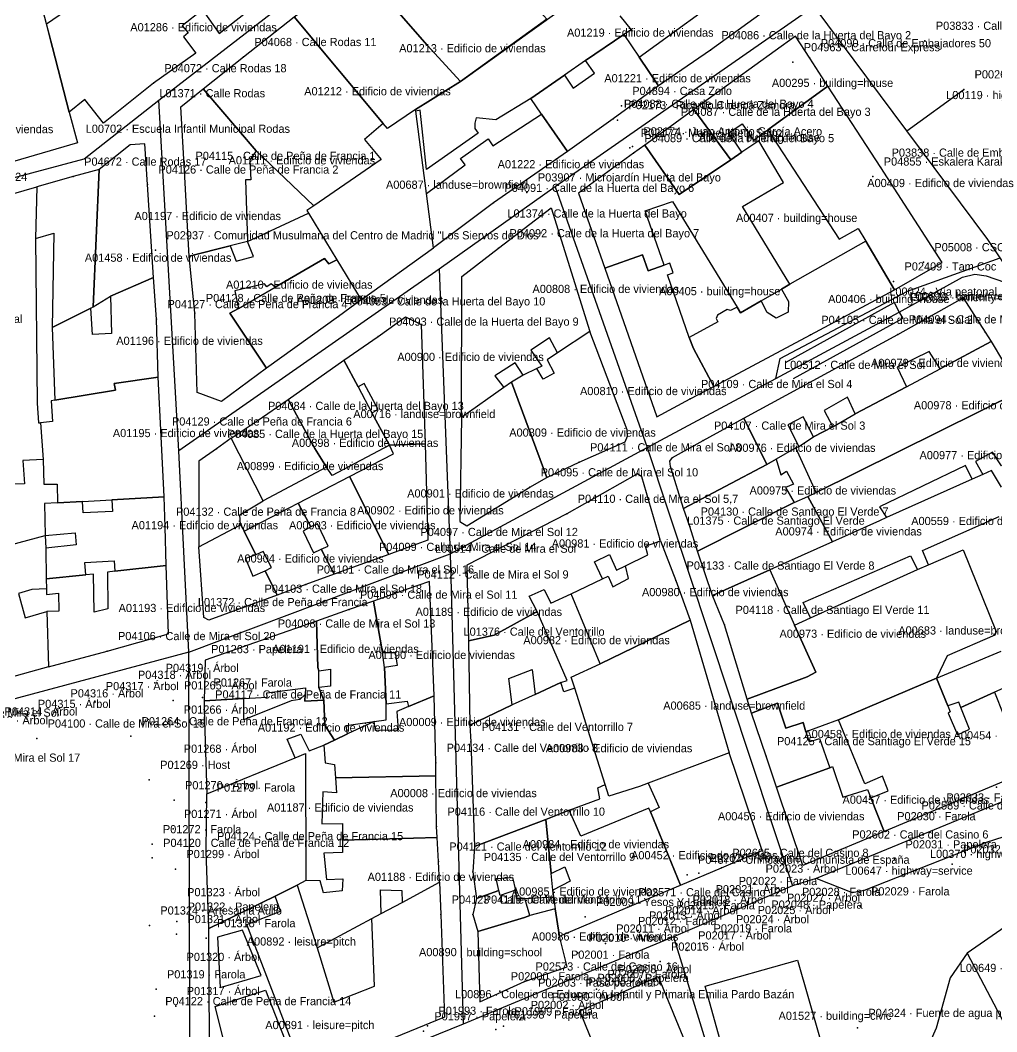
# Model space of a CAD drawing. Header units: metres. Extents: x 436207 to 441321, y 4465685 to 4475088.
# Drawn here: x 440060.1 to 440239.2, y 4473131.6 to 4473317.1 of the extents above; entities that cross this region are included whole.
import ezdxf

# ---------------------------------------------------------------- set-up
doc = ezdxf.new("R2010")
doc.units = ezdxf.units.M
for name, color, linetype, true_color in [('G_A_EDI', 7, 'CONTINUOUS', 0xa4a4a4), ('G_A_PAT', 7, 'CONTINUOUS', 0xa63603), ('G_A_VER', 7, 'CONTINUOUS', 0x4d745d), ('G_L_BAR', 7, 'CONTINUOUS', 0x333333), ('G_L_EQU', 7, 'CONTINUOUS', 0x8e5aa4), ('G_L_INF', 7, 'CONTINUOUS', 0x777777), ('G_L_VIA', 7, 'CONTINUOUS', 0x555555), ('G_P_ACC', 7, 'CONTINUOUS', 0xe68241), ('G_P_COM', 7, 'CONTINUOUS', 0xce3b37), ('G_P_EQU', 7, 'CONTINUOUS', 0x8e5aa4), ('G_P_MOB', 7, 'CONTINUOUS', 0x268c9e), ('G_P_PAT', 7, 'CONTINUOUS', 0xa63603), ('G_P_UMB', 7, 'CONTINUOUS', 0x9e6a39), ('G_P_VER', 7, 'CONTINUOUS', 0x4d745d), ('T_A_EDI', 7, 'CONTINUOUS', 0xa4a4a4), ('T_A_VER', 7, 'CONTINUOUS', 0x4d745d), ('T_L_BAR', 7, 'CONTINUOUS', 0x333333), ('T_L_EQU', 7, 'CONTINUOUS', 0x8e5aa4), ('T_L_INF', 7, 'CONTINUOUS', 0x777777), ('T_L_VIA', 7, 'CONTINUOUS', 0x555555), ('T_P_ACC', 7, 'CONTINUOUS', 0xe68241), ('T_P_COM', 7, 'CONTINUOUS', 0xce3b37), ('T_P_EQU', 7, 'CONTINUOUS', 0x8e5aa4), ('T_P_MOB', 7, 'CONTINUOUS', 0x268c9e), ('T_P_PAT', 7, 'CONTINUOUS', 0xa63603), ('T_P_UMB', 7, 'CONTINUOUS', 0x9e6a39), ('T_P_VER', 7, 'CONTINUOUS', 0x4d745d)]:
    doc.layers.add(name, color=color, linetype=linetype, true_color=true_color)

msp = doc.modelspace()

# ---------------------------------------------------------------- linework, layer by layer
at = {"layer": 'G_A_EDI'}
for points in [[(440122.23, 4473326.77), (440129.45, 4473332.52), (440137.56, 4473338.78), (440145.46, 4473329.91), (440154.45, 4473319.71), (440156.64, 4473317.24), (440140.78, 4473305.84), (440134.68, 4473312.5)], [(440096.55, 4473314.63), (440101.07, 4473318.19), (440102.58, 4473319.38), (440095.72, 4473327.31), (440093.61, 4473329.68), (440090.7, 4473333.29), (440085.71, 4473329.71), (440093.46, 4473318.93)], [(440069.06, 4473300.21), (440066, 4473312.05), (440064.88, 4473316.39), (440068.38, 4473318.79), (440068.78, 4473318.95), (440067.76, 4473320.95), (440071.09, 4473323.48), (440071.47, 4473323.05), (440076.86, 4473325.53), (440079.38, 4473322.35), (440084.37, 4473326.26), (440082.71, 4473328.13), (440085.71, 4473329.71), (440093.46, 4473318.93), (440089.75, 4473316.05), (440090.85, 4473314.74), (440090.03, 4473313.99), (440092.29, 4473310.99), (440084.49, 4473305.51), (440075.32, 4473298.17), (440071.89, 4473302.5)], [(440191.93, 4473329.35), (440198.6, 4473320.15), (440186.66, 4473311.56), (440177.12, 4473305.01), (440173.58, 4473310.25), (440191.61, 4473323.41), (440189.04, 4473327.18)], [(440110.28, 4473317.67), (440115.48, 4473321.55), (440122.23, 4473326.77), (440134.68, 4473312.5), (440140.78, 4473305.84), (440132.55, 4473300.68), (440127.39, 4473297.19), (440126.62, 4473298.1)], [(440093.62, 4473304.46), (440100.99, 4473310.31), (440110.28, 4473317.67), (440126.62, 4473298.1), (440123.22, 4473295.21), (440126.27, 4473291.51), (440113.9, 4473283), (440103.31, 4473293.13)], [(440177.12, 4473305.01), (440168.78, 4473298.99), (440160.43, 4473292.97), (440155.66, 4473299.81), (440153.71, 4473302.73), (440159.87, 4473306.97), (440161.48, 4473304.62), (440165.38, 4473307.32), (440163.76, 4473309.65), (440170.78, 4473314.41), (440173.58, 4473310.25)], [(440190.4, 4473291.48), (440192.43, 4473292.85), (440190.02, 4473296.43), (440192.47, 4473298.06), (440194.52, 4473295.08), (440197.18, 4473296.97), (440208.19, 4473304.97), (440204.88, 4473310.09), (440202.26, 4473314.14), (440183.61, 4473300.68)], [(440091.06, 4473273.82), (440090.96, 4473274.81), (440090.21, 4473289.44), (440089.54, 4473301.18), (440093.62, 4473304.46), (440103.31, 4473293.13), (440102.16, 4473291.38), (440102.36, 4473287.81), (440101.39, 4473287.79), (440101.77, 4473276.5), (440098.57, 4473275.66)], [(440220.42, 4473267.61), (440229.15, 4473272.61), (440217.87, 4473290.03), (440208.19, 4473304.97), (440197.18, 4473296.97), (440210.27, 4473276.9), (440213.72, 4473278.89), (440215.15, 4473276.57)], [(440183.61, 4473300.68), (440179.23, 4473297.52), (440174.6, 4473294.17), (440180.9, 4473285.08), (440190.4, 4473291.48)], [(440160.43, 4473292.97), (440146.87, 4473283.57), (440135.84, 4473275.31), (440134.55, 4473285.31), (440141.67, 4473290.51), (440140.79, 4473291.71), (440145.86, 4473295.32), (440146.75, 4473294.02), (440155.66, 4473299.81)], [(440073.46, 4473264.53), (440076.64, 4473266.44), (440084.51, 4473269.9), (440083.41, 4473286.93), (440082.92, 4473294.4), (440080.24, 4473294.2), (440074.54, 4473289.71)], [(440195.49, 4473294.91), (440192.43, 4473292.85), (440190.4, 4473291.48), (440180.9, 4473285.08), (440174.6, 4473294.17), (440172.54, 4473292.69), (440162.42, 4473285.37), (440167.25, 4473271.62), (440174.18, 4473274.04), (440175.2, 4473271.1), (440178.13, 4473272.15), (440174.69, 4473282.1), (440179.68, 4473283.84), (440191.53, 4473264.47), (440192.18, 4473263.41), (440195.93, 4473265.58), (440199.69, 4473267.77), (440201.23, 4473268.66), (440192.5, 4473282.89), (440200.02, 4473287.29)], [(440069.79, 4473288.38), (440063.12, 4473286.48), (440062.86, 4473277.01), (440066.23, 4473278.02), (440065.89, 4473260.69), (440073.04, 4473264.28), (440073.46, 4473264.53), (440074.54, 4473289.71)], [(440105.23, 4473253.24), (440096.95, 4473247.18), (440092.52, 4473248.78), (440092.11, 4473263.37), (440091.06, 4473273.82), (440098.57, 4473275.66), (440099.67, 4473272.88), (440102.84, 4473273.74), (440101.77, 4473276.5), (440112.94, 4473281.65), (440118.12, 4473273.11), (440116.63, 4473272.42), (440115.85, 4473273.34), (440106.83, 4473268.11), (440106.07, 4473268.73), (440105.27, 4473268.15), (440104.84, 4473268.74), (440099.42, 4473267.45), (440100.07, 4473264.21), (440098.51, 4473263.32)], [(440140.98, 4473244.22), (440141.07, 4473270.07), (440147.79, 4473275.25), (440157.45, 4473282.63), (440164.55, 4473260.01), (440158.6, 4473256.1), (440157.15, 4473258.83), (440153.73, 4473256.59), (440155.73, 4473253.65), (440154.81, 4473253.23), (440152.31, 4473251.95), (440150.85, 4473254.23), (440147.08, 4473251.88), (440148.77, 4473249.72)], [(440187.25, 4473249.93), (440204.98, 4473259.37), (440220.42, 4473267.61), (440215.15, 4473276.57), (440201.23, 4473268.66), (440199.69, 4473267.77), (440200.94, 4473265.46), (440200.93, 4473263.52), (440198.67, 4473262.4), (440197.07, 4473263.44), (440195.93, 4473265.58), (440192.18, 4473263.41), (440191.53, 4473264.47), (440190.32, 4473263.82), (440189.72, 4473264), (440187.93, 4473262.99), (440187.69, 4473262.37), (440188.03, 4473261.77), (440182.74, 4473258.88), (440183.52, 4473256.89)], [(440182.74, 4473258.88), (440178.77, 4473270.37), (440179.83, 4473270.76), (440179.19, 4473272.53), (440178.13, 4473272.15), (440175.2, 4473271.1), (440174.18, 4473274.04), (440167.25, 4473271.62), (440176.8, 4473244.37), (440182.91, 4473247.61), (440187.25, 4473249.93), (440183.52, 4473256.89)], [(440122.56, 4473265.78), (440118.45, 4473262.76), (440105.23, 4473253.24), (440098.51, 4473263.32), (440100.07, 4473264.21), (440106.83, 4473268.11), (440115.85, 4473273.34), (440116.63, 4473272.42), (440118.12, 4473273.11)], [(440085.35, 4473251.63), (440085.08, 4473262.26), (440084.51, 4473269.9), (440076.64, 4473266.44), (440076.8, 4473259.64), (440073.34, 4473259.43), (440073.04, 4473264.28), (440065.89, 4473260.69), (440066.43, 4473247.37), (440077.55, 4473249.21), (440077.28, 4473250.43)], [(440192.77, 4473244.1), (440221.04, 4473259.46), (440233.01, 4473266.17), (440237, 4473259.86), (440238.15, 4473258.15), (440228.8, 4473253.14), (440226.77, 4473256.29), (440220.87, 4473253.47), (440222.61, 4473249.83), (440213.19, 4473244.89), (440211.8, 4473247.95), (440207.53, 4473245.49), (440209.12, 4473242.53), (440205.55, 4473240.68), (440203.67, 4473244.37), (440200.84, 4473242.87), (440202.87, 4473238.91), (440202.32, 4473238.64), (440198.71, 4473236.58), (440197, 4473235.59)], [(440119.4, 4473254.74), (440125.69, 4473259.05), (440130.75, 4473262.66), (440133.6, 4473261.24), (440134.31, 4473239.42), (440127.76, 4473239.12), (440124.56, 4473245.09), (440125.69, 4473245.68), (440123.15, 4473250.43), (440122.02, 4473249.83)], [(440156.62, 4473233.2), (440162.57, 4473236), (440170.99, 4473239.78), (440171.46, 4473240.8), (440171.35, 4473241.93), (440164.55, 4473260.01), (440158.6, 4473256.1), (440156.68, 4473254.8), (440158, 4473252.36), (440155.95, 4473251.25), (440154.81, 4473253.23), (440152.31, 4473251.95), (440150.14, 4473250.72)], [(440206.04, 4473230.47), (440202.32, 4473238.64), (440202.87, 4473238.91), (440205.55, 4473240.68), (440209.12, 4473242.53), (440213.19, 4473244.89), (440222.61, 4473249.83), (440228.8, 4473253.14), (440238.15, 4473258.15), (440240.39, 4473254.39), (440243.64, 4473249.1)], [(440063.81, 4473243.22), (440064.24, 4473236.51), (440064.41, 4473231.97), (440066.81, 4473232.01), (440066.91, 4473228.58), (440071.48, 4473228.83), (440076.85, 4473229.13), (440086.47, 4473229.68), (440085.89, 4473240.74), (440085.35, 4473251.63), (440077.28, 4473250.43), (440077.55, 4473249.21), (440066.43, 4473247.37), (440065.74, 4473247.26), (440065.96, 4473243.5)], [(440140.98, 4473244.22), (440140.71, 4473225.18), (440141.96, 4473224.37), (440153.51, 4473231.42), (440156.62, 4473233.2), (440150.14, 4473250.72), (440148.77, 4473249.72)], [(440204.5, 4473229.75), (440206.04, 4473230.47), (440243.64, 4473249.1), (440247.16, 4473243.55), (440249.6, 4473239.54), (440240.04, 4473235.37), (440238.39, 4473237.85), (440235.24, 4473236.17), (440236.59, 4473233.78), (440234.67, 4473232.91), (440233.4, 4473235.41), (440217.66, 4473227.85), (440218.94, 4473225.88), (440217.62, 4473225.29), (440209.03, 4473221.44)], [(440116.25, 4473235.14), (440104.62, 4473228.92), (440098.76, 4473240.41), (440103.51, 4473243.6), (440109.23, 4473247.5), (440114.07, 4473238.53)], [(440181.71, 4473227.56), (440179.35, 4473235.23), (440179.22, 4473236.24), (440179.67, 4473236.88), (440185.29, 4473239.98), (440192.77, 4473244.1), (440197, 4473235.59)], [(440098.76, 4473240.41), (440096.08, 4473238.46), (440092.79, 4473236.22), (440092.83, 4473220.49), (440100.44, 4473224.57), (440100.34, 4473226.39), (440104.62, 4473228.92)], [(440134.31, 4473239.42), (440134.81, 4473221.7), (440131.46, 4473220.48), (440127.64, 4473219.09), (440120.47, 4473233.39), (440128.52, 4473237.53), (440127.76, 4473239.12)], [(440184.25, 4473219.74), (440182.85, 4473224.22), (440181.71, 4473227.56), (440197, 4473235.59), (440198.71, 4473236.58), (440199.53, 4473233.73), (440200.59, 4473234.36), (440201.87, 4473232.01), (440200.43, 4473231.38), (440201.97, 4473228.62)], [(440127.64, 4473219.09), (440123.85, 4473217.75), (440117.64, 4473215.52), (440115.27, 4473220.07), (440116.52, 4473220.65), (440114.6, 4473224.74), (440113.35, 4473224.16), (440111.02, 4473228.52), (440120.47, 4473233.39)], [(440177.49, 4473221.6), (440174.05, 4473233.31), (440173.26, 4473233.88), (440160.31, 4473226.57), (440141.95, 4473217.14), (440142.29, 4473203.3), (440146.96, 4473204.29), (440154.85, 4473208.64), (440153.39, 4473211.48), (440156.13, 4473212.7), (440157.4, 4473210.19), (440161.13, 4473211.88), (440166.82, 4473214.61), (440165.39, 4473217.74), (440168.13, 4473219.08), (440169.43, 4473216.22), (440171.08, 4473217.01), (440175.19, 4473219.02), (440174.75, 4473220.6)], [(440086.83, 4473217.1), (440086.63, 4473224.2), (440086.47, 4473229.68), (440076.85, 4473229.13), (440076.97, 4473227.01), (440071.6, 4473226.71), (440071.48, 4473228.83), (440066.91, 4473228.58), (440064.51, 4473228.43), (440064.64, 4473222.56), (440070.16, 4473223.08), (440070.33, 4473220.9), (440064.75, 4473220.28), (440064.84, 4473214.63), (440072.09, 4473215.38), (440071.93, 4473217.62), (440077.29, 4473217.94), (440077.44, 4473216.03)], [(440187.03, 4473211.58), (440184.25, 4473219.74), (440201.97, 4473228.62), (440204.5, 4473229.75), (440209.03, 4473221.44), (440197.54, 4473216.29)], [(440117.64, 4473215.52), (440112.42, 4473213.6), (440107.21, 4473211.67), (440104.96, 4473216.13), (440106.14, 4473216.7), (440104.64, 4473219.64), (440103.3, 4473219.04), (440101.15, 4473223.39), (440111.02, 4473228.52), (440113.35, 4473224.16), (440111.97, 4473223.36), (440113.82, 4473219.39), (440115.27, 4473220.07)], [(440107.21, 4473211.67), (440102.87, 4473210.08), (440094.68, 4473207.05), (440093.76, 4473207.56), (440092.83, 4473220.49), (440100.44, 4473224.57), (440101.15, 4473223.39), (440103.3, 4473219.04), (440101.36, 4473218.39), (440102.73, 4473215.12), (440104.96, 4473216.13)], [(440064.64, 4473222.56), (440064.75, 4473220.28), (440064.84, 4473214.63), (440064.88, 4473212.79), (440062.22, 4473212.69), (440059.74, 4473211.95), (440060.99, 4473207.49), (440064.95, 4473208.64), (440065.25, 4473198.52), (440034.89, 4473190.06), (440032.17, 4473199.36), (439999.59, 4473197.81), (439998.52, 4473209.92), (440031.95, 4473211.56), (440032.45, 4473206.15), (440039.37, 4473208.08), (440038.44, 4473211.88), (440044.19, 4473212.17), (440046.22, 4473212.33), (440045.77, 4473217.49)], [(440166.4, 4473199.08), (440161.13, 4473211.88), (440166.82, 4473214.61), (440167.87, 4473215.11), (440168.77, 4473213.18), (440171.63, 4473214.73), (440171.08, 4473217.01), (440175.19, 4473219.02), (440174.75, 4473220.6), (440177.49, 4473221.6), (440180.27, 4473214.33), (440182.95, 4473207.05)], [(440065.25, 4473198.52), (440076, 4473201.4), (440087.28, 4473204.55), (440086.83, 4473217.1), (440077.44, 4473216.03), (440076.06, 4473215.89), (440076.12, 4473209.17), (440073.63, 4473208.55), (440073.52, 4473215.51), (440072.09, 4473215.38), (440064.84, 4473214.63), (440064.88, 4473212.79), (440064.9, 4473211.75), (440067.06, 4473212.03), (440067.14, 4473208.72), (440064.95, 4473208.64)], [(440193.4, 4473192.56), (440189.25, 4473206.2), (440187.03, 4473211.58), (440197.54, 4473216.29), (440202.08, 4473206.15), (440205.99, 4473197.5), (440204.4, 4473196.7)], [(440135.96, 4473193.21), (440135.11, 4473214.18), (440130.87, 4473212.7), (440124.85, 4473210.57), (440126.5, 4473201.13), (440128.85, 4473201.11), (440129.22, 4473198.77), (440126.86, 4473198.4), (440127.2, 4473191.74), (440131, 4473192.24), (440131.24, 4473191.22)], [(440124.85, 4473210.57), (440120.37, 4473208.99), (440114.38, 4473206.89), (440114.64, 4473198.37), (440114.8, 4473197.8), (440116.95, 4473198.06), (440116.94, 4473194.95), (440114.83, 4473194.74), (440115.72, 4473192.37), (440115.93, 4473187.8), (440117.72, 4473185.08), (440120.1, 4473186.21), (440119.85, 4473187.77), (440124.95, 4473188.51), (440127.18, 4473188.76), (440127.2, 4473191.74), (440126.86, 4473198.4), (440126.5, 4473201.13)], [(440142.29, 4473203.3), (440142.51, 4473187.84), (440150.31, 4473191.52), (440149.7, 4473196.34), (440153.96, 4473197.99), (440154.51, 4473193.44), (440159.23, 4473195.65), (440160.35, 4473195.99), (440154.85, 4473208.64), (440146.96, 4473204.29)], [(440114.38, 4473206.89), (440105.31, 4473203.7), (440093.97, 4473199.7), (440093.82, 4473192.29), (440101.1, 4473192.69), (440105.34, 4473192.92), (440105.26, 4473193.71), (440112.39, 4473194.68), (440112.32, 4473193.43), (440112.25, 4473192.24), (440115.72, 4473192.37), (440114.83, 4473194.74), (440114.8, 4473197.8), (440114.64, 4473198.37)], [(440216.04, 4473174.47), (440219.23, 4473175.75), (440218.19, 4473178.44), (440214.94, 4473177.08), (440210.15, 4473188.82), (440228.12, 4473196.4), (440230.21, 4473191.33), (440230.61, 4473190.28), (440230.22, 4473189.99), (440231.98, 4473186.07), (440234.13, 4473187.05), (440232.58, 4473191.08), (440238.75, 4473193.88), (440240.42, 4473189.71), (440242.96, 4473190.78), (440244.84, 4473186.18), (440247.21, 4473180.34), (440223.36, 4473170.35), (440218.52, 4473168.33)], [(440142.51, 4473187.84), (440142.68, 4473184.74), (440143.39, 4473165.57), (440156.45, 4473170.51), (440160.75, 4473172.25), (440166.39, 4473174.33), (440166.01, 4473176.35), (440167.31, 4473176.96), (440161.76, 4473194.59), (440159.75, 4473193.95), (440159.23, 4473195.65), (440154.51, 4473193.44), (440150.31, 4473191.52)], [(440093.82, 4473192.29), (440093.82, 4473190.7), (440094.26, 4473175.21), (440110.47, 4473181.85), (440108.99, 4473185.24), (440111.5, 4473186.19), (440113.07, 4473183.11), (440115.77, 4473184.15), (440117.72, 4473185.08), (440115.93, 4473187.8), (440115.72, 4473192.37), (440112.25, 4473192.24), (440112.32, 4473193.43), (440111.37, 4473192.53), (440109.73, 4473192.29), (440101.06, 4473188.76), (440101.1, 4473192.69)], [(440136.3, 4473178.54), (440136.27, 4473180.92), (440135.96, 4473193.21), (440131.24, 4473191.22), (440129.15, 4473190.3), (440129.39, 4473186.91), (440125.2, 4473186.82), (440124.95, 4473188.51), (440120.1, 4473186.21), (440117.72, 4473185.08), (440115.77, 4473184.15), (440116.01, 4473180.9), (440117.7, 4473180.63), (440117.87, 4473178.15)], [(440198.76, 4473176.45), (440196.85, 4473182.13), (440194.2, 4473190.02), (440198.97, 4473191.84), (440200.47, 4473187.25), (440203.62, 4473188.31), (440204.17, 4473186.59), (440204.75, 4473184.74), (440206.64, 4473185.39), (440208.53, 4473180.01)], [(440094.67, 4473150.52), (440094.17, 4473164.72), (440094.26, 4473175.21), (440110.47, 4473181.85), (440112.36, 4473182.63), (440112.43, 4473159.31), (440110.83, 4473158.46), (440106.81, 4473156.48)], [(440181.15, 4473158.46), (440188.66, 4473161.66), (440196.13, 4473164.81), (440190.09, 4473182.71), (440175.2, 4473177.19), (440177.24, 4473172.7), (440175.66, 4473171.92)], [(440208.53, 4473180.01), (440209.03, 4473180.23), (440210.95, 4473174.64), (440215.45, 4473176.04), (440216.04, 4473174.47), (440218.52, 4473168.33), (440210.65, 4473165.03), (440203.61, 4473162.07), (440198.76, 4473176.45)], [(440136.53, 4473167.19), (440136.42, 4473169.21), (440136.3, 4473178.54), (440117.87, 4473178.15), (440118.05, 4473175.41), (440115.57, 4473175.56), (440115.39, 4473169.7), (440119.19, 4473169.81), (440119.16, 4473166.7)], [(440175.66, 4473171.92), (440175.36, 4473172.6), (440162.88, 4473167.47), (440160.75, 4473172.25), (440156.45, 4473170.51), (440157.42, 4473160.61), (440159.92, 4473161.83), (440160.94, 4473159.21), (440157.73, 4473157.54), (440157.88, 4473156.31), (440158.15, 4473154.14), (440158.91, 4473149.45), (440158.97, 4473149.11), (440171.47, 4473154.43), (440181.15, 4473158.46)], [(440143.39, 4473165.57), (440143.08, 4473160.9), (440143.75, 4473156.03), (440147.83, 4473157.52), (440147.36, 4473159.69), (440150.34, 4473159.9), (440150.9, 4473157.55), (440151.1, 4473156.06), (440152.62, 4473156.06), (440157.88, 4473156.31), (440157.73, 4473157.54), (440157.42, 4473160.61), (440156.45, 4473170.51)], [(440119.16, 4473166.7), (440119.14, 4473164.47), (440115.75, 4473164.36), (440116.23, 4473159.54), (440119.23, 4473159.65), (440119.09, 4473157.44), (440115.69, 4473157.07), (440115.05, 4473159.29), (440112.43, 4473159.31), (440110.83, 4473158.46), (440114.54, 4473146.97), (440124.52, 4473152.34), (440126.27, 4473153.28), (440126.15, 4473157.64), (440130.07, 4473157.48), (440130.08, 4473155.32), (440136.98, 4473159.03), (440136.75, 4473162.81), (440136.53, 4473167.19)], [(440101.6, 4473151.28), (440107.78, 4473153.69), (440106.81, 4473156.48), (440110.83, 4473158.46), (440114.54, 4473146.97), (440117.56, 4473137.01), (440125.01, 4473139.94), (440124.52, 4473152.34), (440126.27, 4473153.28), (440130.08, 4473155.32), (440136.98, 4473159.03), (440137.19, 4473153.1), (440137.85, 4473134.25), (440112.18, 4473123.75)], [(440143.75, 4473156.03), (440143.08, 4473153.1), (440143.97, 4473149.96), (440152.57, 4473152.56), (440153.5, 4473152.92), (440152.62, 4473156.06), (440151.1, 4473156.06), (440150.9, 4473157.55), (440148.08, 4473156.58), (440147.83, 4473157.52)], [(440143.97, 4473149.96), (440144.37, 4473137.08), (440152.57, 4473140.82), (440160.36, 4473143.52), (440158.97, 4473149.11), (440158.91, 4473149.45), (440158.15, 4473154.14), (440153.5, 4473152.92), (440152.57, 4473152.56)], [(440185.66, 4473139.95), (440202.64, 4473144.74), (440208.67, 4473123.64), (440191.57, 4473118.79)], [(440177.07, 4473141.75), (440187.64, 4473116), (440173.15, 4473109.67), (440162.72, 4473135.42)]]:
    msp.add_lwpolyline(points, close=True, dxfattribs=at)
for points in [[(440170.02, 4473317.84), (440172.12, 4473315.31), (440170.78, 4473314.41), (440163.76, 4473309.65), (440159.87, 4473306.97), (440153.71, 4473302.73), (440147.28, 4473298.82), (440143.65, 4473299.13), (440143.45, 4473298.17), (440143.44, 4473297.19), (440144.02, 4473296.33), (440134.59, 4473289.67), (440133.44, 4473300.59), (440132.59, 4473300.4), (440132.55, 4473300.68), (440140.78, 4473305.84), (440163.44, 4473322.1)], [(440240.04, 4473231.42), (440238.18, 4473234.48), (440236.59, 4473233.78), (440234.67, 4473232.91), (440218.94, 4473225.88), (440217.62, 4473225.29), (440209.03, 4473221.44), (440197.54, 4473216.29), (440202.08, 4473206.15), (440204.97, 4473207.5), (440203.66, 4473210.29), (440223.31, 4473218.88), (440224.6, 4473216.33), (440226.65, 4473217.23), (440225.55, 4473219.83), (440239.6, 4473226.08)], [(440240.81, 4473194.79), (440238.75, 4473193.88), (440232.58, 4473191.08), (440232.18, 4473192.05), (440230.21, 4473191.33), (440228.12, 4473196.4), (440239.97, 4473201.4)]]:
    msp.add_lwpolyline(points, dxfattribs=at)
at = {"layer": 'G_A_PAT'}
msp.add_lwpolyline([(440030.54, 4473277.11), (440063.12, 4473286.48), (440062.86, 4473277.01), (440063.18, 4473246.87), (440063.44, 4473243.24), (440063.81, 4473243.22), (440064.24, 4473236.51), (440060.52, 4473236.35), (440060.82, 4473232.06), (440045.56, 4473232.01)], dxfattribs=at)
at = {"layer": 'G_A_VER'}
for points in [[(440127.39, 4473297.19), (440126.62, 4473298.1), (440123.22, 4473295.21), (440126.27, 4473291.51), (440113.9, 4473283), (440112.65, 4473282.14), (440112.94, 4473281.65), (440118.12, 4473273.11), (440122.56, 4473265.78), (440135.84, 4473275.31), (440134.55, 4473285.31), (440132.59, 4473300.4), (440132.55, 4473300.68)], [(440119.4, 4473254.74), (440122.02, 4473249.83), (440124.56, 4473245.09), (440127.76, 4473239.12), (440117.26, 4473233.58), (440116.25, 4473235.14), (440114.07, 4473238.53), (440109.23, 4473247.5)], [(440202.08, 4473206.15), (440204.97, 4473207.5), (440224.6, 4473216.33), (440226.65, 4473217.23), (440232.97, 4473219.95), (440239.05, 4473204.98), (440238.81, 4473204.32), (440230.05, 4473200.54), (440228.12, 4473196.4), (440210.15, 4473188.82), (440204.17, 4473186.59), (440203.62, 4473188.31), (440200.47, 4473187.25), (440198.97, 4473191.84), (440194.2, 4473190.02), (440193.4, 4473192.56), (440204.4, 4473196.7), (440205.99, 4473197.5)], [(440190.09, 4473182.71), (440175.2, 4473177.19), (440173.66, 4473176.59), (440167.98, 4473174.82), (440167.31, 4473176.96), (440161.76, 4473194.59), (440161.13, 4473196.59), (440166.4, 4473199.08), (440182.95, 4473207.05)], [(440096.7, 4473139.71), (440104.23, 4473141.9), (440100.84, 4473150.23), (440096.25, 4473148.92)], [(440100, 4473119.72), (440095.84, 4473136.21), (440105.03, 4473139.2), (440111.06, 4473123.97)]]:
    msp.add_lwpolyline(points, close=True, dxfattribs=at)
at = {"layer": 'G_L_BAR'}
msp.add_lwpolyline([(440200.41, 4473254.33), (440220.31, 4473265.28), (440221.28, 4473263.53), (440221.9, 4473262.39), (440201.79, 4473251.33)], dxfattribs=at)
at = {"layer": 'G_L_EQU'}
for points in [[(440041.05, 4473314.4), (440048.47, 4473317.43), (440057.35, 4473321.44), (440059.69, 4473322.83), (440062.72, 4473324.42), (440066, 4473312.05), (440069.06, 4473300.21), (440070.57, 4473294.56), (440057.63, 4473290.78), (440057.58, 4473291.51), (440043.62, 4473287.44), (440041.57, 4473308.41), (440041.05, 4473314.4)], [(440094.67, 4473150.52), (440106.81, 4473156.48), (440110.83, 4473158.46), (440114.54, 4473146.97), (440124.52, 4473152.34), (440126.27, 4473153.28), (440130.08, 4473155.32), (440136.98, 4473159.03), (440137.19, 4473153.1), (440137.85, 4473134.25), (440112.18, 4473123.75), (440098.22, 4473118.05), (440094.81, 4473119.82), (440094.67, 4473150.52)]]:
    msp.add_lwpolyline(points, dxfattribs=at)
at = {"layer": 'G_L_INF'}
for points in [[(440280.58, 4473194.18), (440265.93, 4473228.45), (440259.67, 4473240.22), (440246.89, 4473262.7), (440239.79, 4473273.46), (440237.54, 4473276.86), (440222.69, 4473296.77), (440205.69, 4473319.59), (440194.74, 4473333.17), (440189.23, 4473339.96), (440162.85, 4473371.9), (440151.87, 4473386.44), (440138.05, 4473404.85), (440131.14, 4473413.93), (440122.66, 4473426.04), (440093.78, 4473465.69), (440088.8, 4473473.04), (440081.66, 4473484.53), (440075.77, 4473495.28), (440072.45, 4473502.49), (440061.4, 4473520.48), (440043.37, 4473547.41)], [(439981.22, 4473278.95), (440029.92, 4473280.45), (440071.79, 4473291.66), (440085.49, 4473302.42), (440142.63, 4473346.57), (440162.85, 4473371.9)], [(440205.69, 4473319.59), (440158.17, 4473286.5), (440136.87, 4473271.43), (440089.18, 4473238.1)], [(440091.2, 4473112.72), (440090.96, 4473201.18), (440089.18, 4473238.1), (440085.49, 4473302.42)], [(440158.17, 4473286.5), (440175.03, 4473238.71), (440201.7, 4473158.33)], [(440136.87, 4473271.43), (440138.89, 4473219.2), (440141.29, 4473132.98)], [(440175.03, 4473238.71), (440198.65, 4473251.38), (440221.28, 4473263.53)], [(440090.96, 4473201.18), (440138.89, 4473219.2), (440175.03, 4473238.71)], [(440090.96, 4473201.18), (439996.31, 4473175.85), (439987.72, 4473173.55)], [(440282.03, 4473191.03), (440276.82, 4473188.89), (440273.37, 4473187.46), (440206.05, 4473159.72)]]:
    msp.add_lwpolyline(points, dxfattribs=at)
at = {"layer": 'G_L_VIA'}
for points in [[(440222.69, 4473296.77), (440233.09, 4473304.38)], [(440198.65, 4473251.38), (440199.44, 4473255.03), (440222.78, 4473267.38), (440239.79, 4473273.46)], [(440221.28, 4473263.53), (440232.89, 4473269.96), (440235.16, 4473270.51), (440237.2, 4473270.2), (440245.88, 4473267.17), (440250.59, 4473267.02), (440255.32, 4473267.92)], [(440251.67, 4473172.06), (440245.11, 4473169.65), (440245.21, 4473166.98), (440250.23, 4473155.59), (440249.75, 4473153.19), (440247.13, 4473154.67), (440242.23, 4473166.06), (440240.46, 4473167.37), (440237.01, 4473166.21)], [(440237.01, 4473166.21), (440214.86, 4473157.52), (440212.71, 4473157.05)], [(440274.3, 4473164.41), (440269.49, 4473158.55), (440253.28, 4473153.72), (440240.69, 4473150.82), (440233.7, 4473146.03), (440230.64, 4473141.49), (440228.07, 4473132.27), (440225.46, 4473126.44), (440220.96, 4473123.22), (440206.24, 4473118.95), (440192.53, 4473115.24), (440190.27, 4473115.2)], [(440206.05, 4473159.72), (440201.7, 4473158.33), (440179.88, 4473148.99), (440153.05, 4473137.86), (440141.29, 4473132.98), (440091.2, 4473112.72), (440089.27, 4473111.86), (440012.51, 4473077.84), (439998.5, 4473071.62)], [(440212.71, 4473157.05), (440206.05, 4473159.72)], [(440179.88, 4473148.99), (440190.27, 4473115.2), (440181.94, 4473111.29), (440175.7, 4473108.36), (440160.08, 4473102.61), (440132.48, 4473106.35), (440112.83, 4473100.62), (440091.61, 4473094.44), (440105.49, 4473076.7), (440124.43, 4473069.89), (440148.05, 4473051.38), (440163.7, 4473080.09), (440172.78, 4473082.98), (440195.72, 4473085.49), (440207.1, 4473091.51), (440215.78, 4473096.1), (440220.3, 4473097.41), (440240.05, 4473110.04), (440248.31, 4473118.28), (440254.26, 4473124.22), (440262.77, 4473130.38), (440274.18, 4473132.25), (440287.11, 4473137.72)], [(440233.7, 4473146.03), (440248.31, 4473118.28)]]:
    msp.add_lwpolyline(points, dxfattribs=at)
at = {"layer": 'G_P_ACC'}
for p in [(440093.51, 4473192.89), (440239.11, 4473176.42), (440094.1, 4473173.63), (440227.91, 4473171.81), (440218.9, 4473168.37), (440084.23, 4473165.99), (440230.98, 4473162.3), (440189.83, 4473156.49), (440201.43, 4473154.5), (440214.11, 4473154.6), (440178.42, 4473152.04), (440094.15, 4473148.77), (440171.37, 4473149.16), (440185.22, 4473147.81), (440159.07, 4473142.99), (440084.97, 4473139.39), (440148.04, 4473139.02), (440165.75, 4473139.44), (440153.05, 4473137.86), (440134.77, 4473132.71), (440148.72, 4473132.61)]:
    msp.add_point(p, dxfattribs=at)
at = {"layer": 'G_P_COM'}
for p in [(440201.77, 4473309.36), (440216.44, 4473288.4), (440080.32, 4473185.78), (440083.73, 4473177.79), (440182.37, 4473160.4), (440163.67, 4473152.65), (440083.76, 4473151.09)]:
    msp.add_point(p, dxfattribs=at)
at = {"layer": 'G_P_EQU'}
for p in [(440233.09, 4473304.38), (440170.31, 4473301.34), (440084.88, 4473274.87), (440225.72, 4473272.69), (440220.24, 4473269.17), (440221.28, 4473263.53), (440237.01, 4473166.21), (440184.53, 4473160.7)]:
    msp.add_point(p, dxfattribs=at)
at = {"layer": 'G_P_MOB'}
for p in [(440093.08, 4473199.01), (440220.43, 4473163.22), (440088.76, 4473151.8), (440195.82, 4473152.17), (440163.93, 4473138.73), (440134.02, 4473131.69), (440147.29, 4473132.03), (440213.61, 4473132.31)]:
    msp.add_point(p, dxfattribs=at)
at = {"layer": 'G_P_PAT'}
for p in [(440169.6, 4473298.74), (440171.87, 4473293.66), (440172.35, 4473293.93)]:
    msp.add_point(p, dxfattribs=at)
at = {"layer": 'G_P_UMB'}
for p in [(440225.99, 4473313.29), (440186.66, 4473311.56), (440100.99, 4473310.31), (440204.88, 4473310.09), (440084.49, 4473305.51), (440168.78, 4473298.99), (440179.23, 4473297.52), (440172.54, 4473292.69), (440090.21, 4473289.44), (440217.87, 4473290.03), (440069.79, 4473288.38), (440083.41, 4473286.93), (440146.87, 4473283.57), (440147.79, 4473275.25), (440092.11, 4473263.37), (440085.08, 4473262.26), (440118.45, 4473262.76), (440204.98, 4473259.37), (440221.04, 4473259.46), (440237, 4473259.86), (440125.69, 4473259.05), (440182.91, 4473247.61), (440103.51, 4473243.6), (440085.89, 4473240.74), (440185.29, 4473239.98), (440096.08, 4473238.46), (440162.57, 4473236), (440153.51, 4473231.42), (440160.31, 4473226.57), (440086.63, 4473224.2), (440182.85, 4473224.22), (440131.46, 4473220.48), (440123.85, 4473217.75), (440112.42, 4473213.6), (440180.27, 4473214.33), (440130.87, 4473212.7), (440102.87, 4473210.08), (440120.37, 4473208.99), (440189.25, 4473206.2), (440105.31, 4473203.7), (440076, 4473201.4), (440093.82, 4473190.7), (440063.09, 4473185.37), (440142.68, 4473184.74), (440196.85, 4473182.13), (440136.27, 4473180.92), (440223.36, 4473170.35), (440136.42, 4473169.21), (440094.17, 4473164.72), (440210.65, 4473165.03), (440084.28, 4473163.49), (440136.75, 4473162.81), (440143.08, 4473160.9), (440188.66, 4473161.66), (440171.47, 4473154.43), (440137.19, 4473153.1), (440143.08, 4473153.1), (440152.57, 4473140.82), (440084.66, 4473134.47)]:
    msp.add_point(p, dxfattribs=at)
at = {"layer": 'G_P_VER'}
for p in [(440153, 4473285.49), (440079.65, 4473194.3), (440084.74, 4473195.56), (440067.29, 4473190.9), (440073.76, 4473192.23), (440088.1, 4473192.36), (440061.3, 4473188.97), (440088.07, 4473187.92), (440088.06, 4473180.75), (440088.29, 4473174.05), (440088.09, 4473168.79), (440088.54, 4473161.44), (440194.76, 4473158.77), (440088.67, 4473154.45), (440185.6, 4473154.99), (440198.68, 4473153.43), (440181.37, 4473153.09), (440173.39, 4473150.17), (440176.3, 4473151.12), (440193.31, 4473151.18), (440088.73, 4473149.52), (440189.33, 4473149.49), (440162.3, 4473146.1), (440167.37, 4473147.78), (440182.4, 4473146.52), (440177.42, 4473144.47), (440088.57, 4473142.58), (440167.79, 4473140.34), (440162.3, 4473138.07), (440088.61, 4473136.32), (440155.52, 4473135.28), (440151.68, 4473133.77)]:
    msp.add_point(p, dxfattribs=at)

# ---------------------------------------------------------------- texts
at = {"layer": 'T_A_EDI'}
for s, p in [('A01286 · Edificio de viviendas', (440080.25, 4473315.02)), ('A01219 · Edificio de viviendas', (440160.34, 4473314.03)), ('A01213 · Edificio de viviendas', (440129.56, 4473311.17)), ('A01221 · Edificio de viviendas', (440167.18, 4473305.67)), ('A00295 · building=house', (440197.91, 4473304.82)), ('A01212 · Edificio de viviendas', (440112.15, 4473303.28)), ('A01205 · Edificio de viviendas', (440039.26, 4473296.34)), ('A00408 · building=house', (440184.47, 4473294.82)), ('A01211 · Edificio de viviendas', (440098.28, 4473290.62)), ('A01222 · Edificio de viviendas', (440147.62, 4473289.91)), ('A00409 · Edificio de viviendas', (440215.41, 4473286.46)), ('A01197 · Edificio de viviendas', (440081.01, 4473280.41)), ('A00407 · building=house', (440191.34, 4473280.07)), ('A01458 · Edificio de viviendas', (440071.91, 4473272.77)), ('A01210 · Edificio de viviendas', (440097.8, 4473267.83)), ('A00808 · Edificio de viviendas', (440154.01, 4473267.04)), ('A01209 · Edificio de viviendas', (440110.77, 4473265.04)), ('A00405 · building=house', (440177.23, 4473266.63)), ('A00406 · building=house', (440208.23, 4473265.2)), ('A01196 · Edificio de viviendas', (440077.68, 4473257.53)), ('A00900 · Edificio de viviendas', (440129.22, 4473254.58)), ('A00979 · Edificio de viviendas', (440216.09, 4473253.48)), ('A00810 · Edificio de viviendas', (440162.73, 4473248.32)), ('A00978 · Edificio de viviendas', (440223.95, 4473245.71)), ('A01195 · Edificio de viviendas', (440077.05, 4473240.62)), ('A00809 · Edificio de viviendas', (440149.75, 4473240.71)), ('A00898 · Edificio de viviendas', (440109.87, 4473238.83)), ('A00976 · Edificio de viviendas', (440190.05, 4473237.92)), ('A00977 · Edificio de viviendas', (440224.99, 4473236.57)), ('A00899 · Edificio de viviendas', (440099.78, 4473234.57)), ('A00975 · Edificio de viviendas', (440193.82, 4473230.09)), ('A00901 · Edificio de viviendas', (440131.03, 4473229.55)), ('A00902 · Edificio de viviendas', (440121.85, 4473226.45)), ('A00559 · Edificio de viviendas', (440223.47, 4473224.5)), ('A01194 · Edificio de viviendas', (440080.48, 4473223.73)), ('A00903 · Edificio de viviendas', (440109.36, 4473223.71)), ('A00974 · Edificio de viviendas', (440198.54, 4473222.59)), ('A00981 · Edificio de viviendas', (440157.54, 4473220.38)), ('A00904 · Edificio de viviendas', (440099.85, 4473217.62)), ('A00980 · Edificio de viviendas', (440174.09, 4473211.46)), ('A01193 · Edificio de viviendas', (440078.11, 4473208.55)), ('A01189 · Edificio de viviendas', (440132.56, 4473207.85)), ('A00973 · Edificio de viviendas', (440199.31, 4473203.83)), ('A00982 · Edificio de viviendas', (440152.33, 4473202.65)), ('A01191 · Edificio de viviendas', (440106.29, 4473201.04)), ('A01190 · Edificio de viviendas', (440123.92, 4473199.93)), ('A00009 · Edificio de viviendas', (440129.53, 4473187.64)), ('A01192 · Edificio de viviendas', (440103.63, 4473186.62)), ('A00458 · Edificio de viviendas', (440203.87, 4473185.44)), ('A00454 · Edificio de viviendas', (440231.24, 4473185.2)), ('A00983 · Edificio de viviendas', (440156.45, 4473182.85)), ('A00008 · Edificio de viviendas', (440127.93, 4473174.61)), ('A00457 · Edificio de viviendas', (440210.87, 4473173.4)), ('A01187 · Edificio de viviendas', (440105.31, 4473171.97)), ('A00456 · Edificio de viviendas', (440188.02, 4473170.36)), ('A00984 · Edificio de viviendas', (440152.2, 4473165.24)), ('A00452 · Edificio de viviendas', (440172.09, 4473163.22)), ('A01188 · Edificio de viviendas', (440123.77, 4473159.26)), ('A00985 · Edificio de viviendas', (440150.23, 4473156.57)), ('A00986 · Edificio de viviendas', (440153.88, 4473148.32)), ('A00890 · building=school', (440133.2, 4473145.45)), ('A01527 · building=civic', (440199.14, 4473133.79))]:
    msp.add_text(s, height=1.5, dxfattribs=at).set_placement(p)
at = {"layer": 'T_A_VER'}
for s, p in [('A00687 · landuse=brownfield', (440127.14, 4473286.15)), ('A00716 · landuse=brownfield', (440121.15, 4473244.11)), ('A00683 · landuse=brownfield', (440221.1, 4473204.43)), ('A00685 · landuse=brownfield', (440177.99, 4473190.65)), ('A00892 · leisure=pitch', (440101.61, 4473147.41)), ('A00891 · leisure=pitch', (440105.01, 4473132.09))]:
    msp.add_text(s, height=1.5, dxfattribs=at).set_placement(p)
at = {"layer": 'T_L_BAR'}
msp.add_text('L00690 · barrier=retaining_wall', height=1.5, dxfattribs=at).set_placement((440223.17, 4473265.72))
at = {"layer": 'T_L_EQU'}
for s, p in [('L00702 · Escuela Infantil Municipal Rodas', (440072.07, 4473296.41)), ('L00896 · Colegio de Educación Infantil y Primaria Emilia Pardo Bazán', (440139.8, 4473137.75))]:
    msp.add_text(s, height=1.5, dxfattribs=at).set_placement(p)
at = {"layer": 'T_L_INF'}
for s, p in [('L01371 · Calle Rodas', (440085.57, 4473302.92)), ('L01374 · Calle de la Huerta del Bayo', (440149.41, 4473280.88)), ('L00512 · Calle de Mira el Sol', (440200.15, 4473253.12)), ('L01375 · Calle de Santiago El Verde', (440182.38, 4473224.56)), ('L00514 · Calle de Mira el Sol', (440136.14, 4473219.42)), ('L01372 · Calle de Peña de Francia', (440092.65, 4473209.63)), ('L01376 · Calle del Ventorrillo', (440141.37, 4473204.21)), ('L00612 · Calle de Mira el Sol', (440041.34, 4473189.37))]:
    msp.add_text(s, height=1.5, dxfattribs=at).set_placement(p)
at = {"layer": 'T_L_VIA'}
for s, p in [('L00119 · highway=service', (440229.89, 4473302.58)), ('L00024 · Vía peatonal', (440219.45, 4473266.55)), ('L00008 · Vía peatonal', (440040.72, 4473261.55)), ('L00370 · highway=service', (440226.91, 4473163.47)), ('L00647 · highway=service', (440211.38, 4473160.39)), ('L00649 · Vía peatonal', (440232.38, 4473142.56))]:
    msp.add_text(s, height=1.5, dxfattribs=at).set_placement(p)
at = {"layer": 'T_P_ACC'}
for s, p in [('P01267 · Farola', (440095.51, 4473194.89)), ('P01273 · Farola', (440096.1, 4473175.63)), ('P02033 · Farola', (440229.91, 4473173.81)), ('P02030 · Farola', (440220.9, 4473170.37)), ('P01272 · Farola', (440086.23, 4473167.99)), ('P02032 · Farola', (440232.98, 4473164.3)), ('P02022 · Farola', (440191.83, 4473158.49)), ('P02028 · Farola', (440203.43, 4473156.5)), ('P02029 · Farola', (440216.11, 4473156.6)), ('P02015 · Farola', (440180.42, 4473154.04)), ('P01318 · Farola', (440096.15, 4473150.77)), ('P02012 · Farola', (440173.37, 4473151.16)), ('P02019 · Farola', (440187.22, 4473149.81)), ('P02001 · Farola', (440161.07, 4473144.99)), ('P01319 · Farola', (440086.97, 4473141.39)), ('P02000 · Farola', (440150.04, 4473141.02)), ('P02007 · Farola', (440167.75, 4473141.44)), ('P02003 · Paso peatonal', (440155.05, 4473139.86)), ('P01993 · Farola', (440136.77, 4473134.71)), ('P01999 · Farola', (440150.72, 4473134.61))]:
    msp.add_text(s, height=1.5, dxfattribs=at).set_placement(p)
at = {"layer": 'T_P_COM'}
for s, p in [('P04963 · Carrefour Express', (440203.77, 4473311.36)), ('P04855 · Eskalera Karakola', (440218.44, 4473290.4)), ('P01264 · Calle de Peña de Francia 12', (440082.32, 4473187.78)), ('P01269 · Host', (440085.73, 4473179.79)), ('P04871 · Unificación Comunista de España', (440184.37, 4473162.4)), ('P02009 · Yesos Y Ladrillos', (440165.67, 4473154.65)), ('P01324 · Artesanía Aullo', (440085.76, 4473153.09))]:
    msp.add_text(s, height=1.5, dxfattribs=at).set_placement(p)
at = {"layer": 'T_P_EQU'}
for s, p in [('P00265 · Parking Embajadores', (440235.09, 4473306.38)), ('P04894 · Casa Zoilo', (440172.31, 4473303.34)), ('P02937 · Comunidad Musulmana del Centro de Madrid "Los Siervos de Dios"', (440086.88, 4473276.87)), ('P05008 · CSO La Canica', (440227.72, 4473274.69)), ('P02409 · Tam Coc', (440222.24, 4473271.17)), ('P02829 · amenity=parking_entrance', (440223.28, 4473265.53)), ('P02020 · Voragine', (440186.53, 4473162.7))]:
    msp.add_text(s, height=1.5, dxfattribs=at).set_placement(p)
at = {"layer": 'T_P_MOB'}
for s, p in [('P01263 · Papelera', (440095.08, 4473201.01)), ('P02031 · Papelera', (440222.43, 4473165.22)), ('P01322 · Papelera', (440090.76, 4473153.8)), ('P02048 · Papelera', (440197.82, 4473154.17)), ('P02006 · Papelera', (440165.93, 4473140.73)), ('P01997 · Papelera', (440136.02, 4473133.69)), ('P01998 · Papelera', (440149.29, 4473134.03)), ('P04324 · Fuente de agua potable', (440215.61, 4473134.31))]:
    msp.add_text(s, height=1.5, dxfattribs=at).set_placement(p)
at = {"layer": 'T_P_PAT'}
for s, p in [('P02173 · Ricardo Cuenca Zamora', (440171.6, 4473300.74)), ('P02177 · Manuel Nieto Sainz', (440173.87, 4473295.66)), ('P02174 · Juan Antonio García Acero', (440174.35, 4473295.93))]:
    msp.add_text(s, height=1.5, dxfattribs=at).set_placement(p)
at = {"layer": 'T_P_UMB'}
for s, p in [('P03833 · Calle de Embajadores 35', (440227.99, 4473315.29)), ('P04086 · Calle de la Huerta del Bayo 2', (440188.66, 4473313.56)), ('P04068 · Calle Rodas 11', (440102.99, 4473312.31)), ('P04090 · Calle de Embajadores 50', (440206.88, 4473312.09)), ('P04072 · Calle Rodas 18', (440086.49, 4473307.51)), ('P04088 · Calle de la Huerta del Bayo 4', (440170.78, 4473300.99)), ('P04087 · Calle de la Huerta del Bayo 3', (440181.23, 4473299.52)), ('P04089 · Calle de la Huerta del Bayo 5', (440174.54, 4473294.69)), ('P04115 · Calle de Peña de Francia 1', (440092.21, 4473291.44)), ('P03838 · Calle de Embajadores 52', (440219.87, 4473292.03)), ('P04672 · Calle Rodas 17', (440071.79, 4473290.38)), ('P04074 · Calle Rodas 24', (440038.94, 4473287.59)), ('P04126 · Calle de Peña de Francia 2', (440085.41, 4473288.93)), ('P04091 · Calle de la Huerta del Bayo 6', (440148.87, 4473285.57)), ('P04092 · Calle de la Huerta del Bayo 7', (440149.79, 4473277.25)), ('P04128 · Calle de Peña de Francia 5', (440094.11, 4473265.37)), ('P04127 · Calle de Peña de Francia 4', (440087.08, 4473264.26)), ('P04083 · Calle de la Huerta del Bayo 10', (440120.45, 4473264.76)), ('P04105 · Calle de Mira el Sol 2', (440206.98, 4473261.37)), ('P04094 · Calle de Mira el Sol 1', (440223.04, 4473261.46)), ('P04093 · Calle de la Huerta del Bayo 9', (440127.69, 4473261.05)), ('P04109 · Calle de Mira el Sol 4', (440184.91, 4473249.61)), ('P04084 · Calle de la Huerta del Bayo 13', (440105.51, 4473245.6)), ('P04129 · Calle de Peña de Francia 6', (440087.89, 4473242.74)), ('P04107 · Calle de Mira el Sol 3', (440187.29, 4473241.98)), ('P04085 · Calle de la Huerta del Bayo 15', (440098.08, 4473240.46)), ('P04111 · Calle de Mira el Sol 8', (440164.57, 4473238)), ('P04095 · Calle de Mira el Sol 10', (440155.51, 4473233.42)), ('P04110 · Calle de Mira el Sol 5,7', (440162.31, 4473228.57)), ('P04132 · Calle de Peña de Francia 8', (440088.63, 4473226.2)), ('P04130 · Calle de Santiago El Verde 7', (440184.85, 4473226.22)), ('P04097 · Calle de Mira el Sol 12', (440133.46, 4473222.48)), ('P04099 · Calle de Mira el Sol 14', (440125.85, 4473219.75)), ('P04101 · Calle de Mira el Sol 16', (440114.42, 4473215.6)), ('P04133 · Calle de Santiago El Verde 8', (440182.27, 4473216.33)), ('P04112 · Calle de Mira el Sol 9', (440132.87, 4473214.7)), ('P04103 · Calle de Mira el Sol 18', (440104.87, 4473212.08)), ('P04096 · Calle de Mira el Sol 11', (440122.37, 4473210.99)), ('P04118 · Calle de Santiago El Verde 11', (440191.25, 4473208.2)), ('P04098 · Calle de Mira el Sol 13', (440107.31, 4473205.7)), ('P04106 · Calle de Mira el Sol 20', (440078, 4473203.4)), ('P04117 · Calle de Peña de Francia 11', (440095.82, 4473192.7)), ('P04100 · Calle de Mira el Sol 15', (440065.09, 4473187.37)), ('P04131 · Calle del Ventorrillo 7', (440144.68, 4473186.74)), ('P04125 · Calle de Santiago El Verde 15', (440198.85, 4473184.13)), ('P04134 · Calle del Ventorrillo 8', (440138.27, 4473182.92)), ('P04102 · Calle de Mira el Sol 17', (440042.19, 4473181.11)), ('P02589 · Calle del Casino 4', (440225.36, 4473172.35)), ('P04116 · Calle del Ventorrillo 10', (440138.42, 4473171.21)), ('P04124 · Calle de Peña de Francia 15', (440096.17, 4473166.72)), ('P02602 · Calle del Casino 6', (440212.65, 4473167.03)), ('P04120 · Calle de Peña de Francia 12', (440086.28, 4473165.49)), ('P04121 · Calle del Ventorrillo 12', (440138.75, 4473164.81)), ('P02605 · Calle del Casino 8', (440190.66, 4473163.66)), ('P04135 · Calle del Ventorrillo 9', (440145.08, 4473162.9)), ('P02571 · Calle del Casino 12', (440173.47, 4473156.43)), ('P04123 · Calle del Ventorrillo 14', (440139.19, 4473155.1)), ('P04119 · Calle del Ventorrillo 11', (440145.08, 4473155.1)), ('P02573 · Calle del Casino 16', (440154.57, 4473142.82)), ('P04122 · Calle de Peña de Francia 14', (440086.66, 4473136.47))]:
    msp.add_text(s, height=1.5, dxfattribs=at).set_placement(p)
at = {"layer": 'T_P_VER'}
for s, p in [('P03907 · Microjardín Huerta del Bayo', (440155, 4473287.49)), ('P04318 · Árbol', (440081.65, 4473196.3)), ('P04319 · Árbol', (440086.74, 4473197.56)), ('P04317 · Árbol', (440075.76, 4473194.23)), ('P01265 · Árbol', (440090.1, 4473194.36)), ('P04316 · Árbol', (440069.29, 4473192.9)), ('P04315 · Árbol', (440063.3, 4473190.97)), ('P04314 · Árbol', (440057.18, 4473189.58)), ('P01266 · Árbol', (440090.07, 4473189.92)), ('P04313 · Árbol', (440051.77, 4473187.96)), ('P01268 · Árbol', (440090.06, 4473182.75)), ('P01270 · Árbol', (440090.29, 4473176.05)), ('P01271 · Árbol', (440090.09, 4473170.79)), ('P01299 · Árbol', (440090.54, 4473163.44)), ('P02023 · Árbol', (440196.76, 4473160.77)), ('P01323 · Árbol', (440090.67, 4473156.45)), ('P02021 · Árbol', (440187.6, 4473156.99)), ('P02027 · Árbol', (440200.68, 4473155.43)), ('P02018 · Árbol', (440183.37, 4473155.09)), ('P02013 · Árbol', (440175.39, 4473152.17)), ('P02014 · Árbol', (440178.3, 4473153.12)), ('P02025 · Árbol', (440195.31, 4473153.18)), ('P01321 · Árbol', (440090.73, 4473151.52)), ('P02011 · Árbol', (440169.37, 4473149.78)), ('P02024 · Árbol', (440191.33, 4473151.49)), ('P02010 · Árbol', (440164.3, 4473148.1)), ('P02017 · Árbol', (440184.4, 4473148.52)), ('P02016 · Árbol', (440179.42, 4473146.47)), ('P01320 · Árbol', (440090.57, 4473144.58)), ('P02008 · Árbol', (440169.79, 4473142.34)), ('P02005 · Árbol', (440164.3, 4473140.07)), ('P01317 · Árbol', (440090.61, 4473138.32)), ('P01980 · Árbol', (440157.52, 4473137.28)), ('P02002 · Árbol', (440153.68, 4473135.77))]:
    msp.add_text(s, height=1.5, dxfattribs=at).set_placement(p)

doc.saveas('drawing.dxf')
